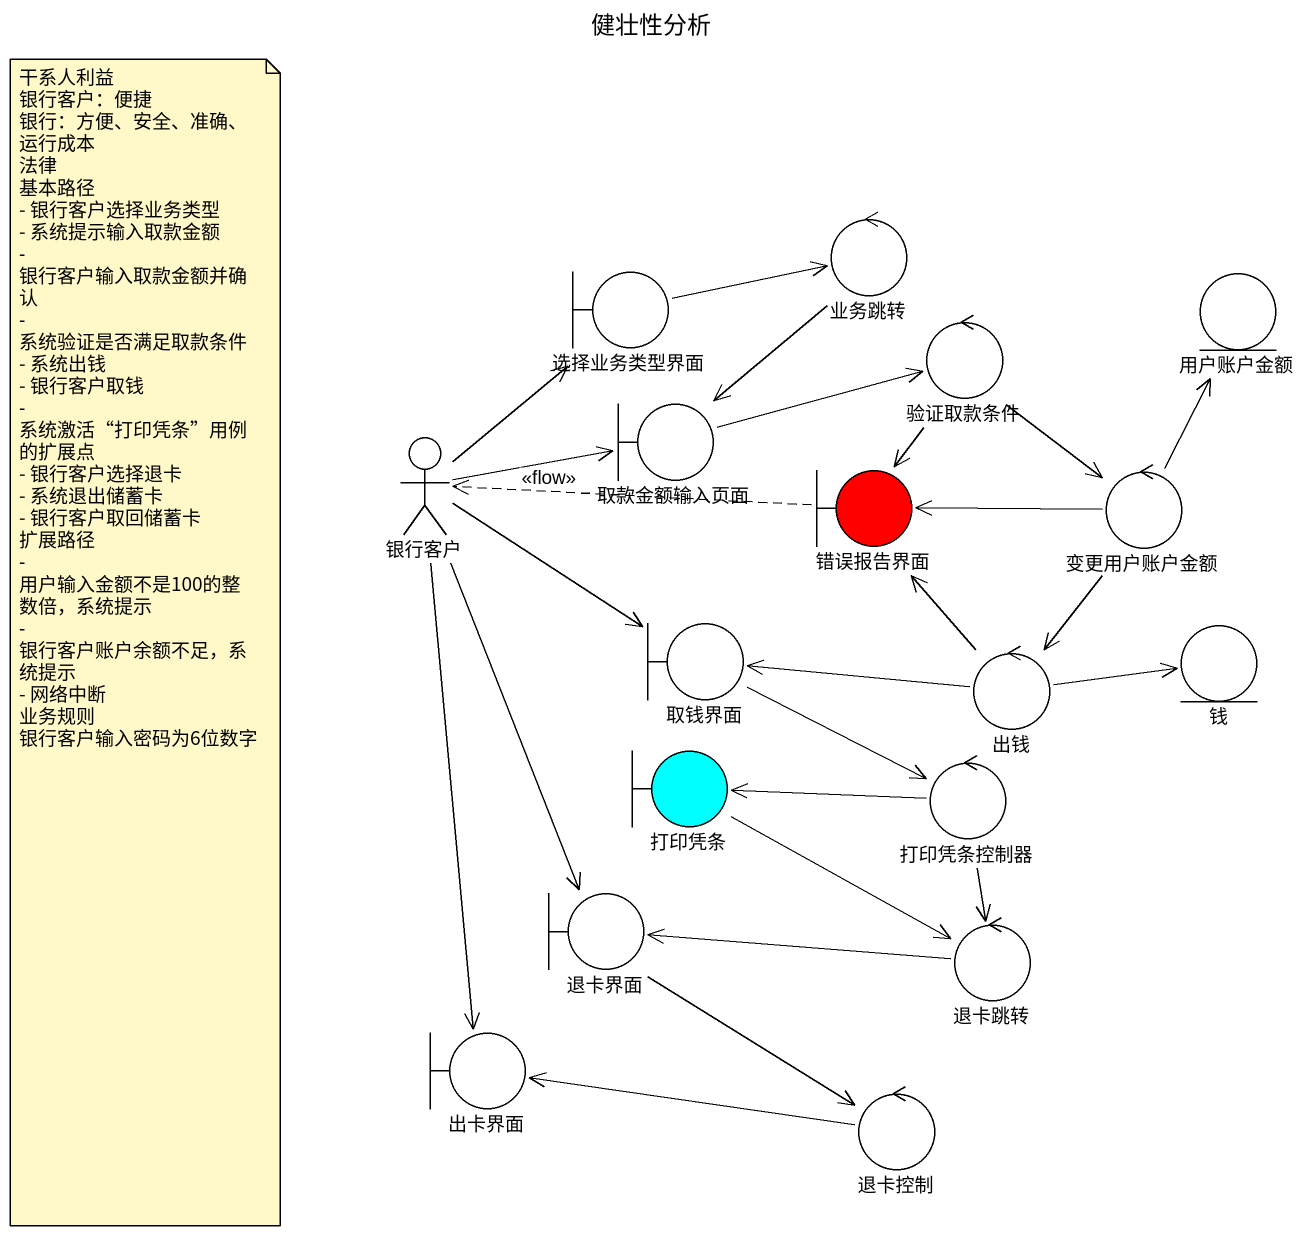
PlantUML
@startuml
title 健壮性分析
boundary 选择业务类型界面
control 业务跳转
entity 用户账户金额
control 验证取款条件
actor 银行客户
boundary 取款金额输入页面
boundary 错误报告界面 #FF0000
control 变更用户账户金额
boundary 取钱界面
control 出钱
entity 钱
boundary 打印凭条 #00FFFF
control 打印凭条控制器
boundary 退卡界面
control 退卡跳转
boundary 出卡界面
control 退卡控制
选择业务类型界面 -right-> 业务跳转
业务跳转 --> 取款金额输入页面
验证取款条件 --> 错误报告界面
验证取款条件 --> 变更用户账户金额
银行客户 -up-> 选择业务类型界面
银行客户 -right-> 取款金额输入页面
银行客户 -right-> 取钱界面
银行客户 --> 退卡界面
银行客户 --> 出卡界面
取款金额输入页面 -right-> 验证取款条件
错误报告界面 .left.> 银行客户 : <<flow>>
变更用户账户金额 -up-> 用户账户金额
变更用户账户金额 -left-> 错误报告界面
变更用户账户金额 --> 出钱
取钱界面 -right-> 打印凭条控制器
出钱 -up-> 错误报告界面
出钱 -left-> 取钱界面
出钱 -right-> 钱
打印凭条 -right-> 退卡跳转
打印凭条控制器 -left-> 打印凭条
打印凭条控制器 --> 退卡跳转
退卡界面 --> 退卡控制
退卡跳转 -left-> 退卡界面
退卡控制 -left-> 出卡界面
note as N1
  干系人利益
  银行客户：便捷
  银行：方便、安全、准确、运行成本
  法律
  基本路径
  - 银行客户选择业务类型
  - 系统提示输入取款金额
  - 银行客户输入取款金额并确认
  - 系统验证是否满足取款条件
  - 系统出钱
  - 银行客户取钱
  - 系统激活“打印凭条”用例的扩展点
  - 银行客户选择退卡
  - 系统退出储蓄卡
  - 银行客户取回储蓄卡
  扩展路径
  - 用户输入金额不是100的整数倍，系统提示
  - 银行客户账户余额不足，系统提示
  - 网络中断
  业务规则
  银行客户输入密码为6位数字
end note
@enduml
